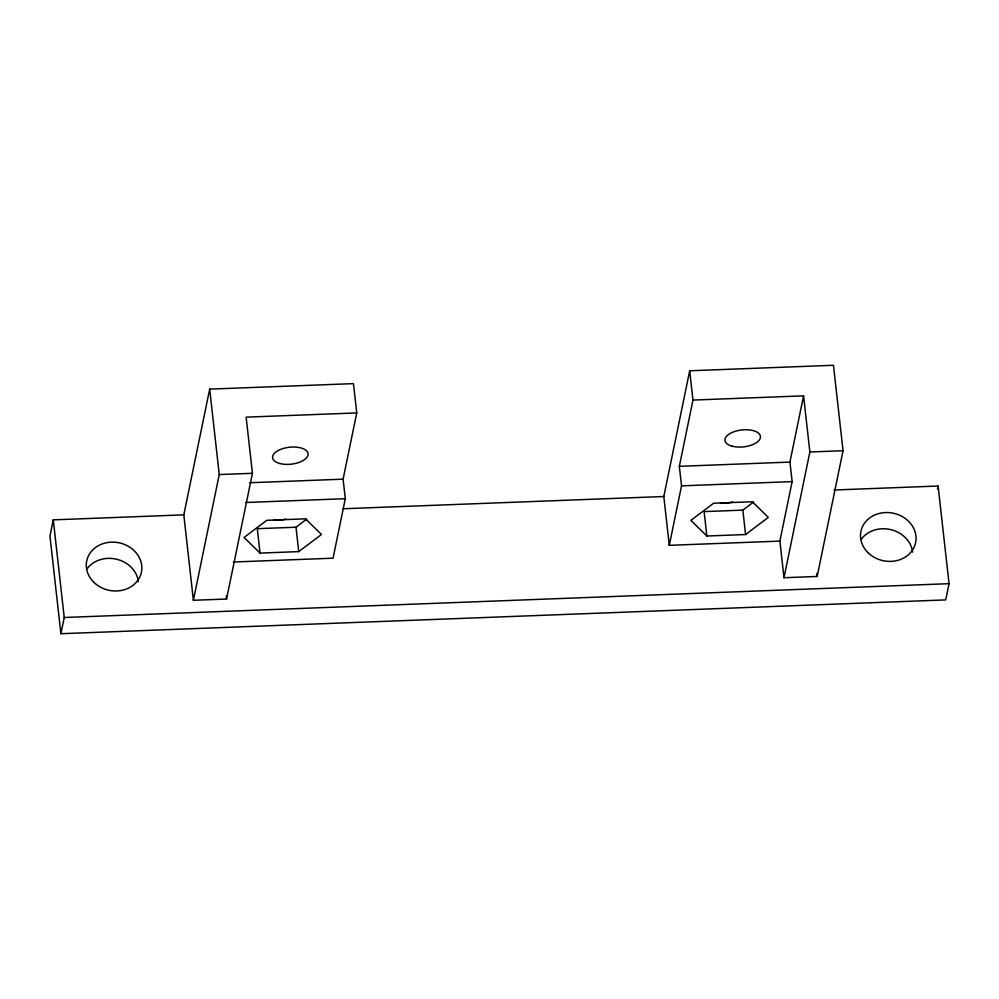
<?xml version="1.0" encoding="UTF-8"?>
<svg xmlns="http://www.w3.org/2000/svg" width="999" height="999" viewBox="0 0 999 999"><rect width="100%" height="100%" fill="white"/><g stroke="black" fill="none" stroke-linecap="round" stroke-linejoin="round"><path stroke-width="1.5" d="M233.354 562L333.054 558.191L345.304 498.701L343.107 479.17L356.743 412.924L353.459 383.628L209.678 389.123L183.804 514.86L53.284 519.855L49.95 536.076L60.902 633.716L945.716 599.899L949.05 583.678L938.098 486.026L834.003 490.01M60.902 633.716L64.236 617.494L53.284 519.855M356.743 412.924L246.141 417.157L252.435 473.301L226.561 599.025L193.381 600.299L219.256 474.562L209.678 389.123M669.28 545.329L663.811 496.515L689.685 370.779L833.466 365.284L843.044 450.724L817.17 576.46L783.99 577.722L779.882 541.108L792.132 481.618L789.934 462.087L803.571 395.841L692.969 400.075L679.332 466.321L681.53 485.851L669.28 545.329L779.882 541.108M783.99 577.722L809.864 451.985L803.571 395.841M937.487 488.973L938.098 486.026M260.04 553.096L244.056 537.45L266.783 520.317L305.494 518.831L321.478 534.49L298.751 551.61L260.04 553.096L257.292 528.683L296.004 527.21L306.768 519.093M706.867 536.013L690.883 520.367L713.611 503.234L752.322 501.76L768.306 517.407L745.579 534.54L706.867 536.013L704.12 511.6L742.831 510.127L753.596 502.01M219.256 474.562L252.435 473.301M809.864 451.985L843.044 450.724M249.638 482.742L343.107 479.17M679.332 466.321L789.934 462.087M245.604 502.509L345.304 498.701M681.53 485.851L792.132 481.618M343.144 508.766L663.811 496.515M64.236 617.494L949.05 583.678M816.832 573.401L817.17 576.46M742.831 510.127L745.579 534.54M689.685 370.779L692.969 400.075M296.004 527.21L298.751 551.61M226.224 595.978L226.561 599.025M183.804 514.86L193.381 600.299M87.125 568.756A27.922 24.276 11.6 0 1 117.02 559.328A27.922 24.276 11.6 0 1 138.374 581.718M285.889 519.105A17.87 8.504 -6.4 0 1 273.726 520.092M732.717 502.035A17.87 8.504 -6.4 0 1 720.554 503.009M861.325 539.16A27.922 24.276 11.6 0 1 891.233 529.732A27.922 24.276 11.6 0 1 912.587 552.135M732.292 446.241A17.87 8.504 -6.4 0 0 760.389 437.737A17.87 8.504 -6.4 0 0 735.376 431.256A17.87 8.504 -6.4 0 0 732.292 446.241M93.794 582.255A27.922 24.276 11.6 0 0 140.659 574.924A27.922 24.276 11.6 0 0 107.742 542.494A27.922 24.276 11.6 0 0 93.794 582.255M279.932 463.536A17.87 8.504 -6.4 0 0 308.029 455.032A17.87 8.504 -6.4 0 0 283.017 448.551A17.87 8.504 -6.4 0 0 279.932 463.536M868.006 552.659A27.922 24.276 11.6 0 0 914.872 545.329A27.922 24.276 11.6 0 0 881.955 512.899A27.922 24.276 11.6 0 0 868.006 552.659"/></g></svg>
